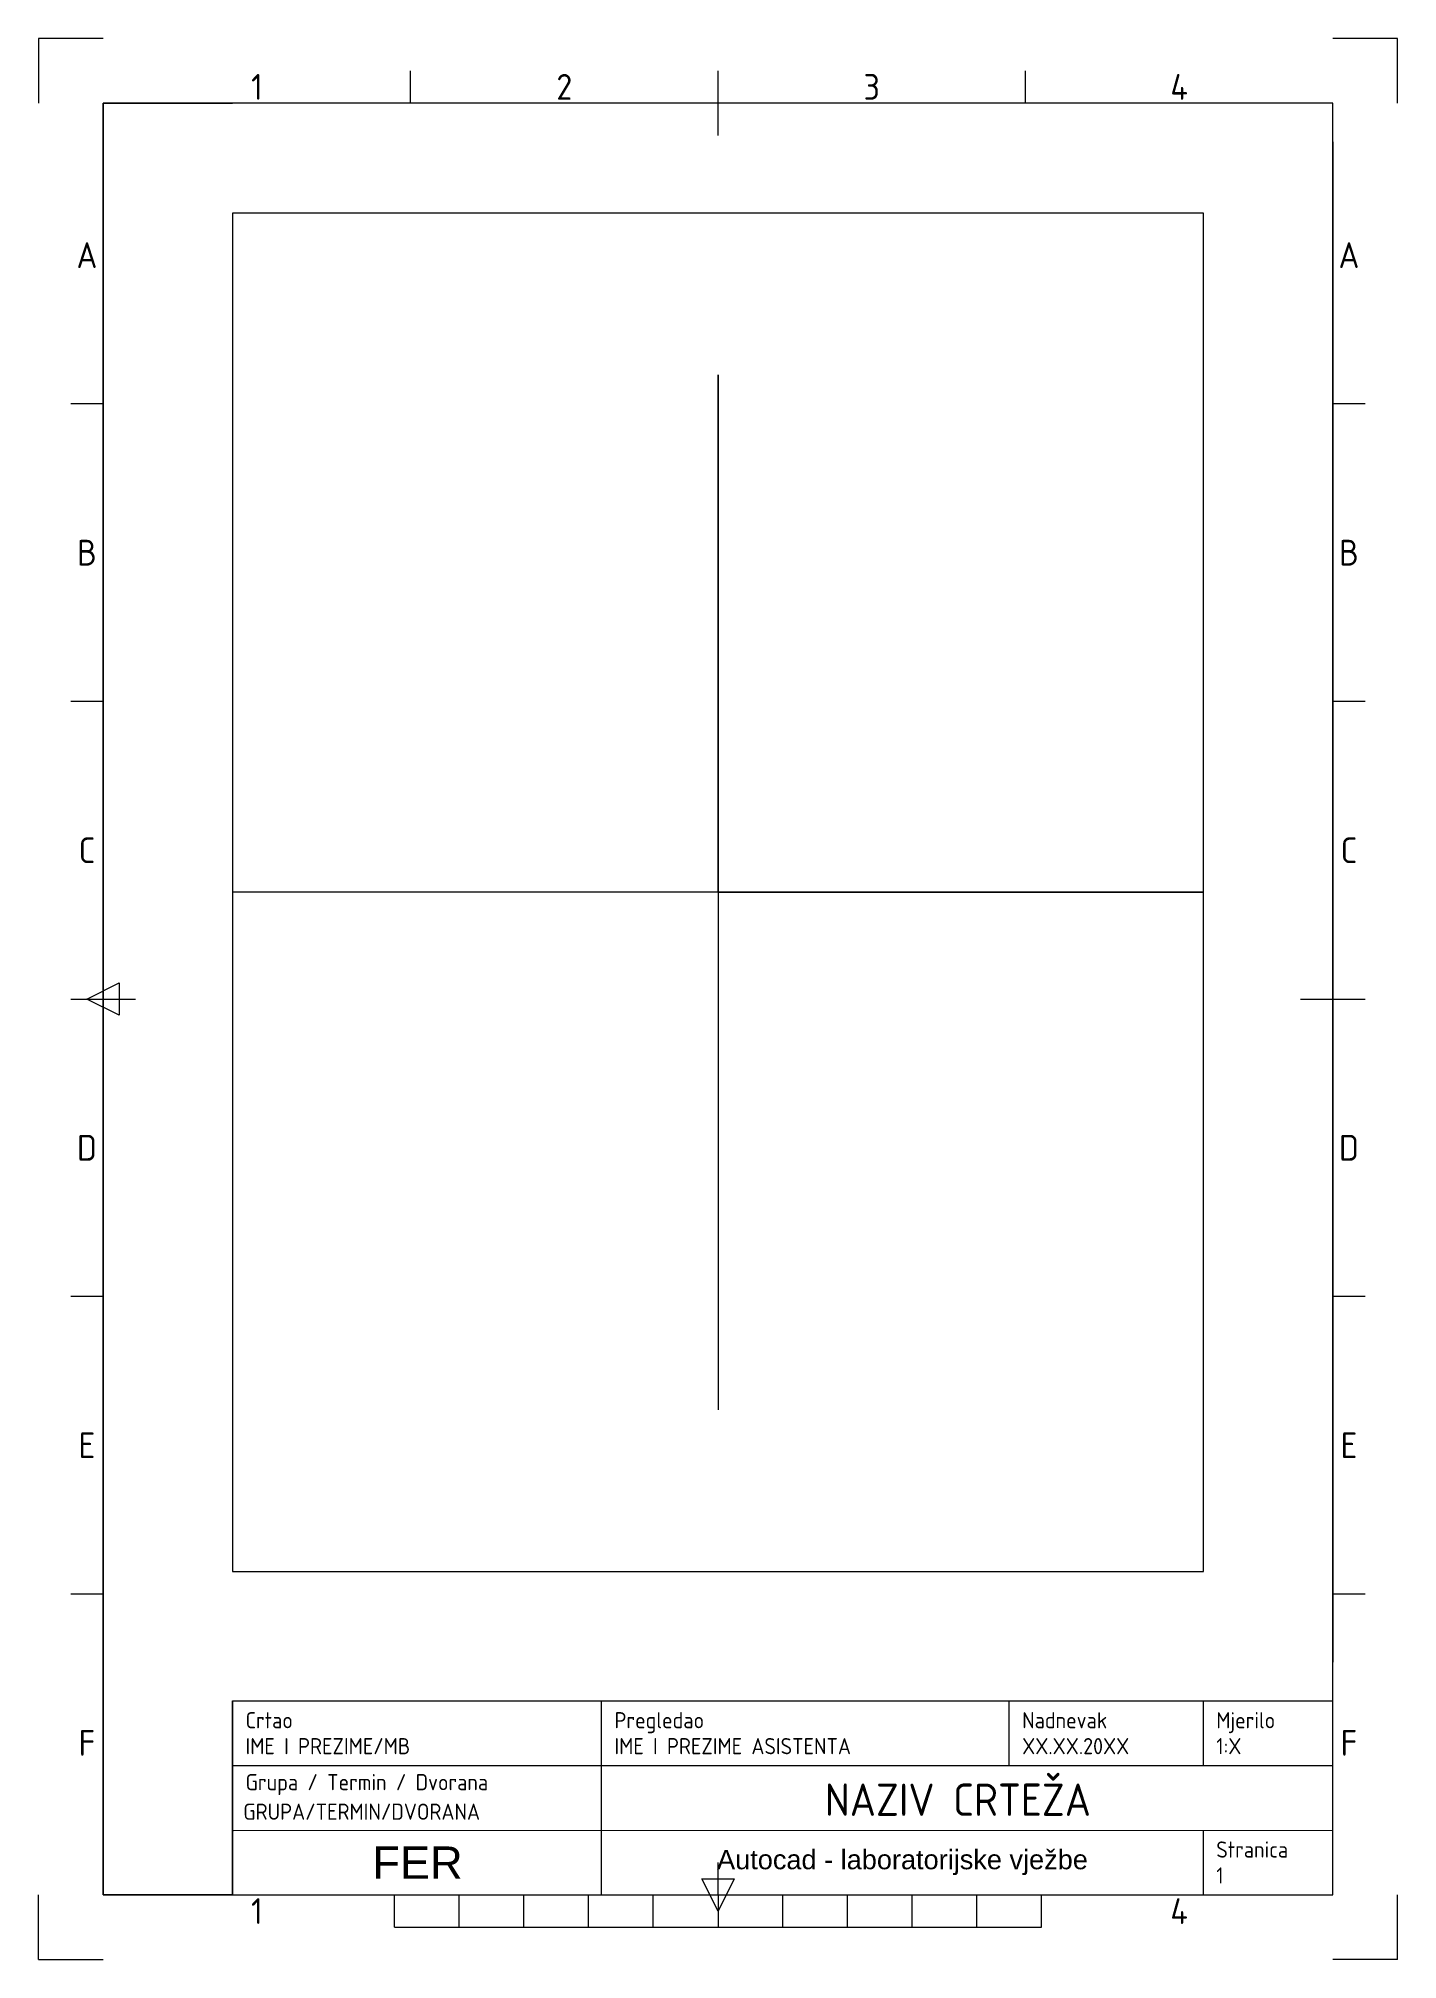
# Paper-space layout 'Layout3' of a CAD drawing. Header units: millimetres. Extents: x 0 to 210, y 0 to 297.
# The model-space entities are those that its viewports show. They can reach past a viewport. Long polylines and large blocks are cut down to what shows.
import ezdxf
from ezdxf.enums import TextEntityAlignment as Align

# ---------------------------------------------------------------- set-up
doc = ezdxf.new("R2010")
doc.units = ezdxf.units.MM
for name, color, linetype, lineweight in [('FRAME 050', 7, 'Continuous', 0), ('FRAME 070', 7, 'Continuous', 0), ('FRAME 200', 8, 'Continuous', 0), ('pomocne', 3, 'Continuous', 15), ('sastavnica', 3, 'Continuous', 15), ('TEKST SASTAVNICE', 7, 'Continuous', 0)]:
    doc.layers.add(name, color=color, linetype=linetype, lineweight=lineweight)
doc.layers.add('Viewport', color=7, linetype='Continuous', lineweight=0, plot=False)
doc.styles.add('ISO Proportional', font='')
doc.styles.get("Standard").update_dxf_attribs({"font": 'arial.ttf'})
doc.styles.get('ISO Proportional').set_extended_font_data('isocp.shx')

# ---------------------------------------------------------------- blocks, each defined once
blk = doc.blocks.new('ISO_A4_FER_AutoCAD[2]')
at = {"layer": 'FRAME 050'}
for p, q in [((2.264, 11.299), (2.264, 11.496)), ((4.134, 11.102), (4.134, 11.496)), ((6.004, 11.299), (6.004, 11.496)), ((0.394, 9.468), (0.197, 9.468)), ((8.071, 9.468), (7.874, 9.468)), ((0.394, 7.657), (0.197, 7.657)), ((8.071, 7.657), (7.874, 7.657)), ((0.295, 5.846), (0.492, 5.945)), ((0.492, 5.945), (0.492, 5.748)), ((0.197, 5.846), (0.591, 5.846)), ((0.492, 5.748), (0.295, 5.846)), ((7.677, 5.846), (8.071, 5.846)), ((0.394, 4.035), (0.197, 4.035)), ((8.071, 4.035), (7.874, 4.035)), ((0.394, 2.224), (0.197, 2.224)), ((8.071, 2.224), (7.874, 2.224)), ((4.134, 0.394), (4.134, 0.591)), ((4.134, 0.295), (4.035, 0.492)), ((4.035, 0.492), (4.232, 0.492)), ((4.232, 0.492), (4.134, 0.295)), ((2.165, 0.197), (2.165, 0.394)), ((2.559, 0.197), (2.559, 0.394)), ((2.953, 0.197), (2.953, 0.394)), ((3.346, 0.197), (3.346, 0.394)), ((3.74, 0.197), (3.74, 0.394)), ((4.134, 0.394), (4.134, 0.197)), ((4.528, 0.197), (4.528, 0.394)), ((4.921, 0.197), (4.921, 0.394)), ((5.315, 0.197), (5.315, 0.394)), ((5.709, 0.197), (5.709, 0.394)), ((6.102, 0.197), (6.102, 0.394)), ((2.165, 0.197), (6.102, 0.197))]:
    blk.add_line(p, q, dxfattribs=at)
at = {"layer": 'FRAME 070'}
for p, q in [((0.394, 11.299), (0.394, 0.394)), ((7.874, 11.299), (0.394, 11.299)), ((7.874, 0.394), (7.874, 11.299)), ((1.181, 1.575), (7.874, 1.575)), ((1.181, 0.394), (1.181, 1.575)), ((3.425, 1.181), (3.425, 1.575)), ((5.906, 1.181), (5.906, 1.575)), ((7.087, 1.181), (7.087, 1.575)), ((1.181, 1.181), (7.874, 1.181)), ((3.426, 0.394), (3.426, 1.181)), ((1.186, 0.786), (7.874, 0.787)), ((7.087, 0.394), (7.087, 0.787)), ((0.394, 0.394), (7.874, 0.394))]:
    blk.add_line(p, q, dxfattribs=at)
at = {"layer": 'FRAME 200'}
for p, q in [((0, 11.693), (0, 11.299)), ((0.394, 11.693), (0, 11.693)), ((8.268, 11.693), (7.874, 11.693)), ((8.268, 11.299), (8.268, 11.693)), ((0, 0), (0, 0.394)), ((8.268, 0), (8.268, 0.394)), ((0, 0), (0.394, 0)), ((8.268, 0), (7.874, 0))]:
    blk.add_line(p, q, dxfattribs=at)
at = {"layer": 'Viewport'}
for p, q in [((0.394, 11.299), (1.181, 11.299)), ((0.394, 0.394), (0.394, 11.299)), ((7.874, 11.063), (7.874, 1.811)), ((1.181, 1.575), (1.181, 0.394)), ((1.181, 0.394), (0.394, 0.394))]:
    blk.add_line(p, q, dxfattribs=at)
at = {"layer": 'FRAME 050', "style": 'ISO Proportional'}
for s, p in [('1', (1.329, 11.398)), ('2', (3.199, 11.398)), ('3', (5.069, 11.398)), ('4', (6.939, 11.398)), ('A', (0.295, 10.374)), ('A', (7.972, 10.374)), ('B', (0.295, 8.563)), ('B', (7.972, 8.563)), ('C', (0.295, 6.752)), ('C', (7.972, 6.752)), ('D', (0.295, 4.941)), ('D', (7.972, 4.941)), ('E', (0.295, 3.13)), ('E', (7.972, 3.13)), ('F', (0.295, 1.319)), ('F', (7.972, 1.319)), ('1', (1.329, 0.295)), ('4', (6.939, 0.295))]:
    blk.add_text(s, height=0.157, dxfattribs=at).set_placement(p, align=Align.MIDDLE_CENTER)
at = {"layer": 'FRAME 070', "linetype": 'Continuous', "lineweight": 0, "attachment_point": 5}
for s, insert, char_height, width in [('FER', (2.306, 0.59), 0.1968, 2.2395), ('Autocad - laboratorijske vježbe', (5.256, 0.591), 0.11811, 3.661)]:
    blk.add_mtext(s, dxfattribs=dict(at, insert=insert, char_height=char_height, width=width))
at = {"layer": 'TEKST SASTAVNICE', "linetype": 'Continuous', "lineweight": 0, "char_height": 0.0984, "attachment_point": 1, "style": 'ISO Proportional'}
for s, insert, width in [('Crtao', (1.26, 1.506), 0.37495), ('Pregledao', (3.504, 1.506), 0.69366), ('Nadnevak', (5.984, 1.506), 0.67023), ('Mjerilo', (7.165, 1.506), 0.44057), ('Stranica', (7.165, 0.719), 0.57649)]:
    blk.add_mtext(s, dxfattribs=dict(at, insert=insert, width=width))
at = {"layer": 'TEKST SASTAVNICE', "linetype": 'Continuous', "lineweight": 0, "insert": (1.26, 1.129), "char_height": 0.09843, "width": 2.05903, "attachment_point": 1}
blk.add_mtext('{\\Fisocp|c238;Grupa / Termin / Dvorana}', dxfattribs=at)
at = {"layer": 'TEKST SASTAVNICE', "style": 'ISO Proportional'}
for tag, p in [('IME_I_PREZIME/MB', (1.26, 1.299)), ('IME_I_PREZIME_ASISTENTA', (3.504, 1.299)), ('NADNEVAK', (5.984, 1.299)), ('MJERILO', (7.165, 1.299)), ('GRUPA/TERMIN/DVORANA', (1.246, 0.9)), ('STR_BR', (7.165, 0.512))]:
    blk.add_attdef(tag, text='', height=0.0984, dxfattribs=at).set_placement(p, align=Align.MIDDLE_LEFT)
blk.add_attdef('NAZIV_CRTEZA', text='', height=0.197, dxfattribs=at).set_placement((5.593, 0.973), align=Align.MIDDLE_CENTER)

msp = doc.modelspace()

# ---------------------------------------------------------------- linework, layer by layer
at = {"layer": 'pomocne'}
for p, q in [((2230, 1250), (2230, 1330)), ((2230, 1330), (2230, 1170)), ((2310, 1250), (2150, 1250)), ((2230, 1250), (2310, 1250))]:
    msp.add_line(p, q, dxfattribs=at)

psp = doc.layouts.new('Layout3')

# ---------------------------------------------------------------- block references
at = {"layer": 'sastavnica', "xscale": 25.4, "yscale": 25.4, "zscale": 25.4}
psp.add_blockref('ISO_A4_FER_AutoCAD[2]', (0, 0), dxfattribs=at).add_auto_attribs({'IME_I_PREZIME/MB': 'IME I PREZIME/MB', 'IME_I_PREZIME_ASISTENTA': 'IME I PREZIME ASISTENTA', 'NADNEVAK': 'XX.XX.20XX', 'NAZIV_CRTEZA': 'NAZIV CRTEŽA', 'MJERILO': '1:X', 'STR_BR': '1', 'GRUPA/TERMIN/DVORANA': 'GRUPA/TERMIN/DVORANA'})

# ---------------------------------------------------------------- viewports
at = {"layer": 'Viewport'}
psp.add_viewport(center=(105, 165), size=(150, 210), view_center_point=(2230, 1250), view_height=210, dxfattribs=at)

doc.saveas('drawing.dxf')
